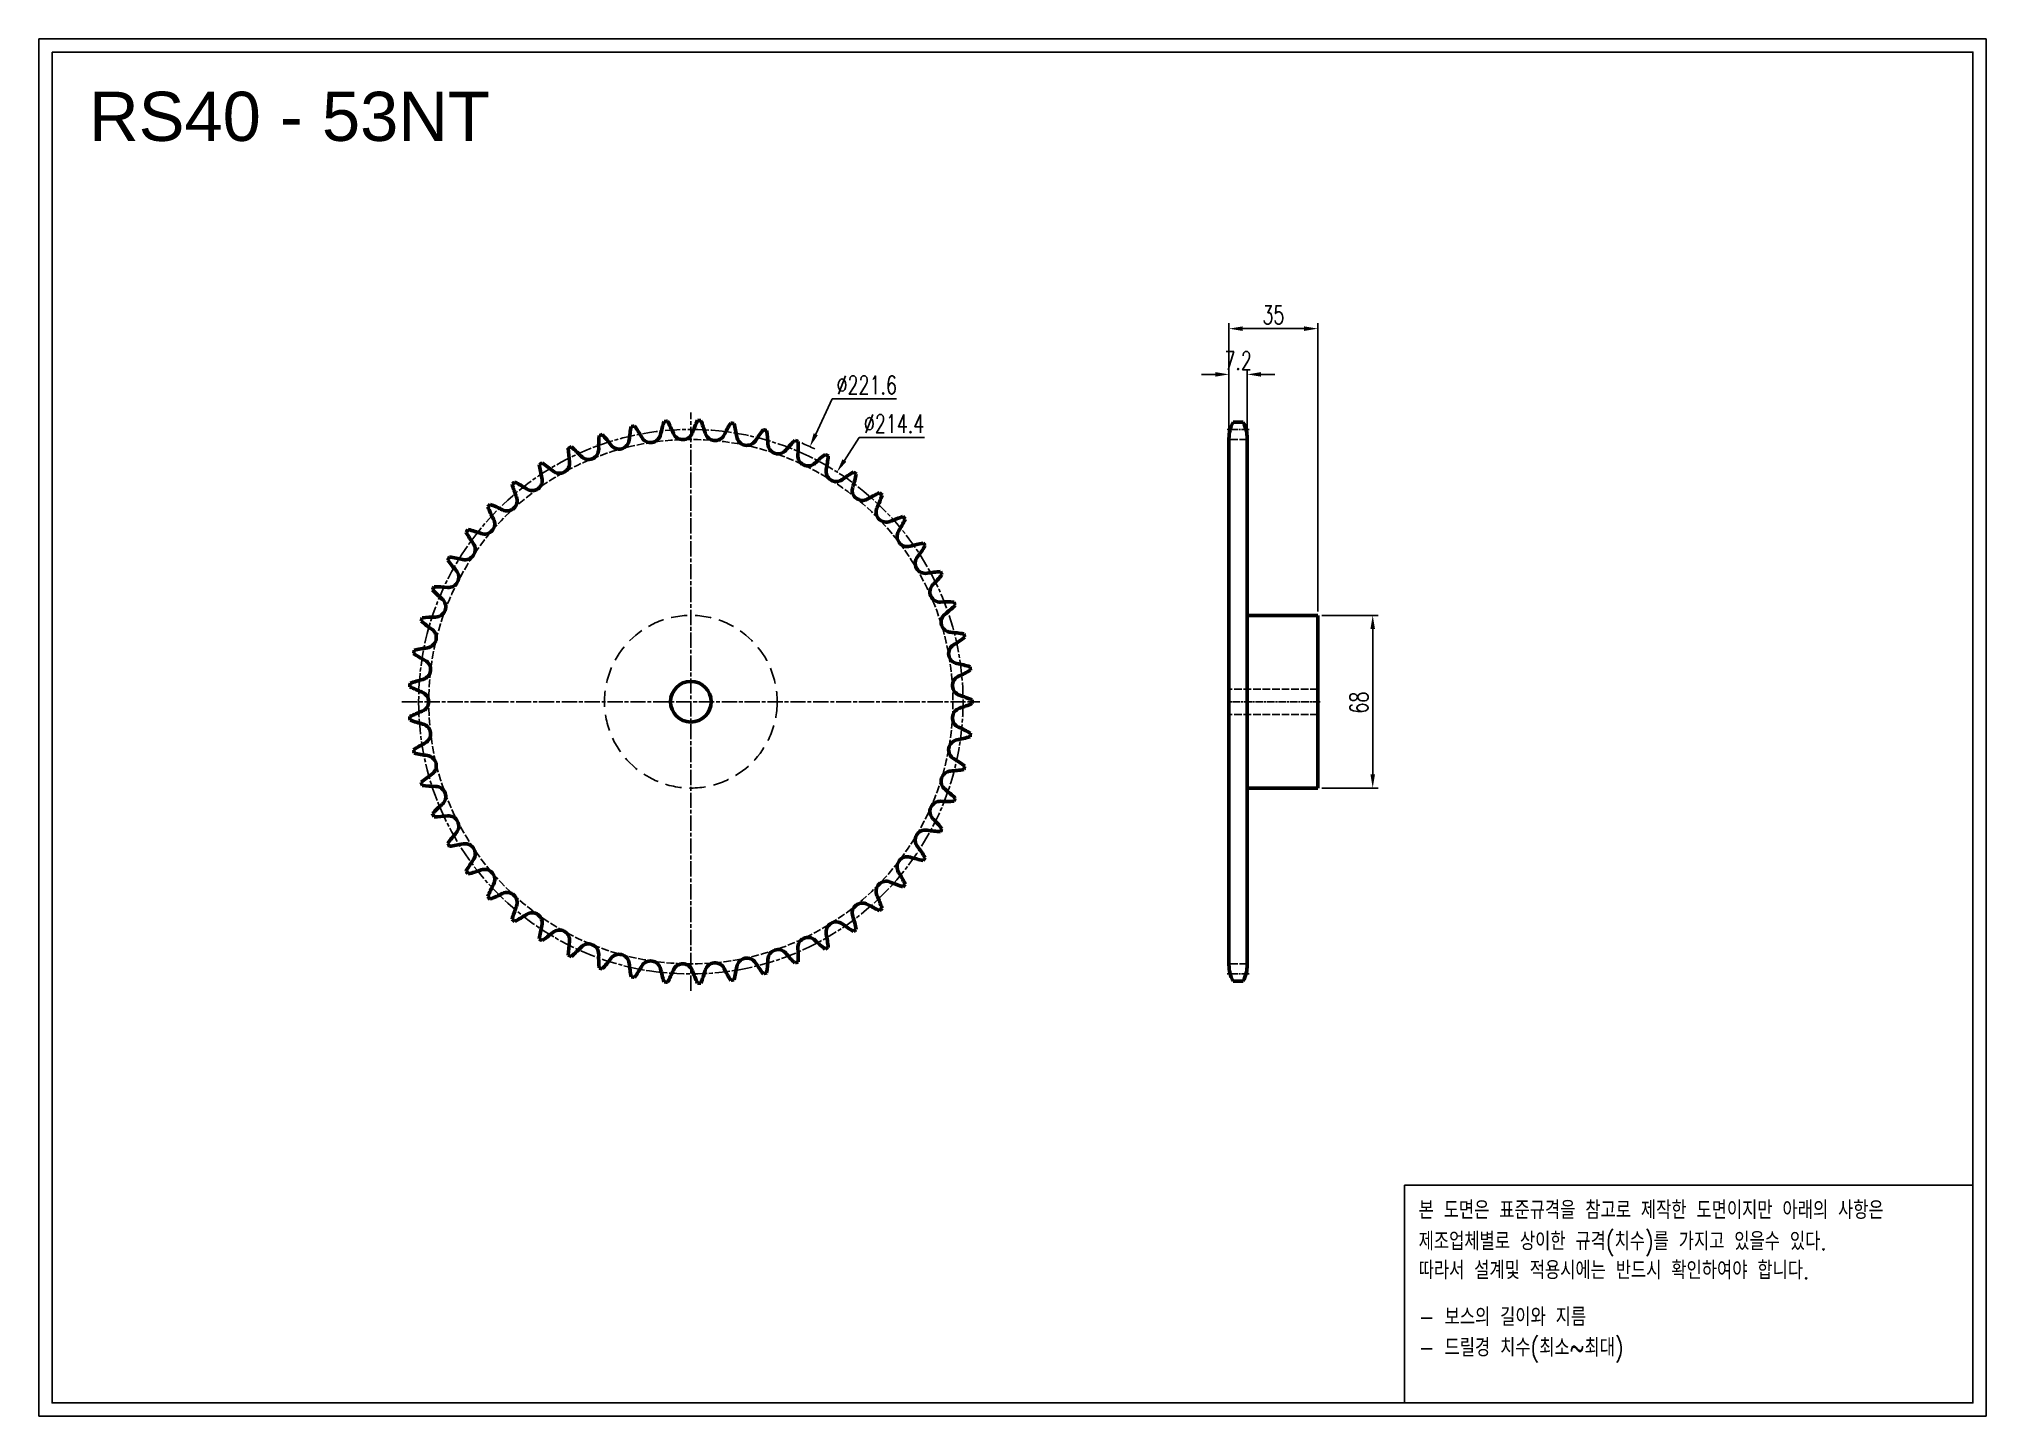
# Model space of a CAD drawing. Header units: millimetres. Extents: x -19259 to -18492, y 2793 to 3335.
import ezdxf

# ---------------------------------------------------------------- set-up
doc = ezdxf.new("R2010")
doc.units = ezdxf.units.MM
for name, pattern in [('AM_ISO02W050', [7.5, 6, -1.5]), ('AM_ISO02W050x2', [3.75, 3, -0.75]), ('AM_ISO08W050', [18, 12, -1.5, 3, -1.5]), ('AM_ISO08W050x2', [9, 6, -0.75, 1.5, -0.75]), ('HIDDEN', [9.525, 6.35, -3.175])]:
    doc.linetypes.add(name, pattern=pattern)
for name, color, linetype, lineweight in [('AM_0N', 7, 'Continuous', 50), ('AM_3N', 6, 'AM_ISO02W050', 25), ('AM_7', 4, 'AM_ISO08W050', 25), ('AM_7N', 4, 'AM_ISO08W050', 25)]:
    doc.layers.add(name, color=color, linetype=linetype, lineweight=lineweight)
doc.layers.add('HL', color=2, linetype='HIDDEN')
doc.layers.add('S-DIM', color=7, linetype='Continuous')
doc.styles.add('HAN', font='ROMANS.shx', dxfattribs={"width": 0.7, "bigfont": 'whgtxt.shx'})
doc.styles.add('HSG', font='SIMPLEX.shx', dxfattribs={"width": 0.7, "bigfont": 'HSG.shx'})
doc.styles.get("Standard").update_dxf_attribs({"font": 'arial.ttf'})
doc.dimstyles.new('APP16', dxfattribs={"dimscale": 3, "dimtxt": 2.4, "dimasz": 1.8, "dimexe": 0.7, "dimexo": 0.5, "dimgap": 0.6, "dimtad": 1, "dimtoh": 1, "dimdec": 1, "dimrnd": 0.01, "dimzin": 9, "dimdsep": 46, "dimtxsty": 'HSG', "dimcen": 0, "dimclrd": 1, "dimclre": 1, "dimclrt": 256, "dimazin": 2, "dimtp": 1, "dimtm": 1, "dimtfac": 0.5, "dimtdec": 1, "dimtofl": 0, "dimtmove": 0, "dimatfit": 3, "dimfxl": 0, "dimtvp": 1, "dimtolj": 2, "dimlwd": -1, "dimlwe": -1, "dimarcsym": 0})

# ---------------------------------------------------------------- blocks, each defined once
blk = doc.blocks.new('*D1')
at = {"layer": 'Defpoints', "color": 0, "transparency": 16777216}
for p in [(-18955.33, 3174.78), (-19049.12, 2973.98)]:
    blk.add_point(p, dxfattribs=at)
at = {"layer": 'S-DIM', "color": 1, "transparency": 16777216}
for p, q in [((-18946.52, 3193.64), (-18953.05, 3179.67)), ((-18921.2, 3193.64), (-18946.52, 3193.64))]:
    blk.add_line(p, q, dxfattribs=at)
blk.add_arc((-19002.22, 3074.38), 110.81, 63.87844, 66.79827, dxfattribs=at)
blk.add_solid([(-18953.86, 3180.06), (-18952.23, 3179.29), (-18955.33, 3174.78)], dxfattribs=at)
at = {"layer": 'S-DIM', "transparency": 16777216, "insert": (-18932.96, 3199.04), "char_height": 7.2, "attachment_point": 5, "style": 'HSG'}
blk.add_mtext('\\A2;∅221.6', dxfattribs=at)
blk = doc.blocks.new('*D2')
at = {"layer": 'Defpoints', "color": 0, "transparency": 16777216}
for p in [(-18944.67, 3164.81), (-19059.78, 2983.96)]:
    blk.add_point(p, dxfattribs=at)
at = {"layer": 'S-DIM', "color": 1, "transparency": 16777216}
for p, q in [((-18936, 3178.42), (-18941.77, 3169.36)), ((-18910.2, 3178.42), (-18936, 3178.42))]:
    blk.add_line(p, q, dxfattribs=at)
blk.add_solid([(-18942.52, 3169.85), (-18941.01, 3168.88), (-18944.67, 3164.81)], dxfattribs=at)
at = {"layer": 'S-DIM', "transparency": 16777216, "insert": (-18922.2, 3183.82), "char_height": 7.2, "attachment_point": 5, "style": 'HSG'}
blk.add_mtext('\\A2;∅214.4', dxfattribs=at)
blk = doc.blocks.new('*D3')
at = {"layer": 'Defpoints', "color": 0, "transparency": 16777216}
for p in [(-18783.12, 3203.24), (-18790.32, 3177.6), (-18783.12, 3177.6)]:
    blk.add_point(p, dxfattribs=at)
at = {"layer": 'S-DIM', "color": 1, "transparency": 16777216}
for p, q in [((-18790.32, 3179.1), (-18790.32, 3205.34)), ((-18783.12, 3179.1), (-18783.12, 3205.34)), ((-18795.72, 3203.24), (-18801.12, 3203.24)), ((-18777.72, 3203.24), (-18772.32, 3203.24))]:
    blk.add_line(p, q, dxfattribs=at)
for points in [[(-18795.72, 3204.14), (-18795.72, 3202.34), (-18790.32, 3203.24)], [(-18777.72, 3204.14), (-18777.72, 3202.34), (-18783.12, 3203.24)]]:
    blk.add_solid(points, dxfattribs=at)
at = {"layer": 'S-DIM', "transparency": 16777216, "insert": (-18786.72, 3208.64), "char_height": 7.2, "attachment_point": 5, "style": 'HSG'}
blk.add_mtext('\\A2;7.2', dxfattribs=at)
blk = doc.blocks.new('*D4')
at = {"layer": 'Defpoints', "color": 0, "transparency": 16777216}
for p in [(-18755.32, 3221.24), (-18790.32, 3177.6), (-18755.32, 3108.38)]:
    blk.add_point(p, dxfattribs=at)
at = {"layer": 'S-DIM', "color": 1, "transparency": 16777216}
for p, q in [((-18790.32, 3179.1), (-18790.32, 3223.34)), ((-18784.92, 3221.24), (-18760.72, 3221.24)), ((-18755.32, 3109.88), (-18755.32, 3223.34))]:
    blk.add_line(p, q, dxfattribs=at)
for points in [[(-18784.92, 3222.14), (-18784.92, 3220.34), (-18790.32, 3221.24)], [(-18760.72, 3222.14), (-18760.72, 3220.34), (-18755.32, 3221.24)]]:
    blk.add_solid(points, dxfattribs=at)
at = {"layer": 'S-DIM', "transparency": 16777216, "insert": (-18772.82, 3226.64), "char_height": 7.2, "attachment_point": 5, "style": 'HSG'}
blk.add_mtext('\\A2;35', dxfattribs=at)
blk = doc.blocks.new('*D5')
at = {"layer": 'Defpoints', "color": 0, "transparency": 16777216}
for p in [(-18755.32, 3108.38), (-18755.32, 3040.38), (-18733.71, 3040.38)]:
    blk.add_point(p, dxfattribs=at)
at = {"layer": 'S-DIM', "color": 1, "transparency": 16777216}
for p, q in [((-18753.82, 3108.38), (-18731.61, 3108.38)), ((-18733.71, 3102.98), (-18733.71, 3045.78)), ((-18753.82, 3040.38), (-18731.61, 3040.38))]:
    blk.add_line(p, q, dxfattribs=at)
for points in [[(-18734.61, 3102.98), (-18732.81, 3102.98), (-18733.71, 3108.38)], [(-18734.61, 3045.78), (-18732.81, 3045.78), (-18733.71, 3040.38)]]:
    blk.add_solid(points, dxfattribs=at)
at = {"layer": 'S-DIM', "transparency": 16777216, "insert": (-18739.11, 3074.03), "char_height": 7.2, "attachment_point": 5, "rotation": 90, "style": 'HSG'}
blk.add_mtext('\\A2;68', dxfattribs=at)
blk = doc.blocks.new('notice1')
at = {"color": 4}
blk.add_lwpolyline([(-22142.12, 1735.9), (-22053.8, 1735.9), (-22053.8, 1702.07), (-22142.12, 1702.07)], close=True, dxfattribs=at)
at = {"color": 4, "style": 'HAN', "width": 0.8}
for s, p in [('본 도면은 표준규격을 참고로 제작한 도면이지만 아래의 사항은', (-22139.9, 1730.62)), ('제조업체별로 상이한 규격(치수)를 가지고 있을수 있다.', (-22139.9, 1725.78)), ('따라서 설계및 적용시에는 반드시 확인하여야 합니다.', (-22139.9, 1721.28)), ('- 보스의 길이와 지름', (-22139.9, 1714.03)), ('- 드릴경 치수(최소~최대)', (-22139.9, 1709.27))]:
    blk.add_text(s, height=2.7949, dxfattribs=at).set_placement(p)

msp = doc.modelspace()

# ---------------------------------------------------------------- linework, layer by layer
for points in [[(-19258.92, 3335.29), (-18492.2, 3335.29), (-18492.2, 2793.16), (-19258.92, 2793.16)], [(-19253.76, 3330.13), (-18497.36, 3330.13), (-18497.36, 2798.33), (-19253.76, 2798.33)]]:
    msp.add_lwpolyline(points, close=True)
at = {"layer": 'AM_0N'}
for p, q in [((-18788.7, 3184.38), (-18784.73, 3184.38)), ((-18790.32, 3177.98), (-18790.32, 2970.79)), ((-18783.12, 3177.98), (-18783.12, 2970.79)), ((-18783.12, 3108.38), (-18755.32, 3108.38)), ((-18755.32, 3108.38), (-18755.32, 3040.38)), ((-18783.12, 3040.38), (-18755.32, 3040.38)), ((-18788.7, 2964.39), (-18784.73, 2964.39))]:
    msp.add_line(p, q, dxfattribs=at)
msp.add_circle((-19002.22, 3074.38), 8, dxfattribs=at)
for centre, radius, start, end in [((-18974.27, 3172.34), 52.47, 168.64039, 174.43396), ((-19002.22, 3074.38), 110.81, 101.53612, 102.23746), ((-19067.3, 3152.76), 52.47, 29.33962, 35.13319), ((-18962.88, 3168.35), 52.47, 161.84794, 167.64151), ((-19002.22, 3074.38), 110.81, 94.74367, 95.44501), ((-19057.57, 3159.91), 52.47, 22.54717, 28.34074), ((-18952.04, 3163.03), 52.47, 155.05549, 160.84906), ((-19002.22, 3074.38), 110.81, 87.95122, 88.65256), ((-19047.07, 3165.85), 52.47, 15.75472, 21.54829), ((-18941.91, 3156.48), 52.47, 148.26303, 154.0566), ((-19002.22, 3074.38), 110.81, 81.15876, 81.8601), ((-19035.93, 3170.51), 52.47, 8.96226, 14.75583), ((-18776.82, 3177.98), 13.5, 151.70092, 180), ((-18796.62, 3177.98), 13.5, 0, 28.29908), ((-19002.22, 3074.38), 110.81, 115.12103, 115.82237), ((-19083.89, 3135.28), 52.47, 42.92453, 48.7181), ((-18986.05, 3174.96), 52.47, 175.43285, 181.22642), ((-19002.22, 3074.38), 110.81, 108.32857, 109.02992), ((-19076.11, 3144.51), 52.47, 36.13208, 41.92564), ((-19030.49, 3177.82), 4.01, 216.13208, 354.43396), ((-19018.06, 3180.44), 4.01, 209.33962, 347.64151), ((-19005.4, 3181.56), 4.01, 202.54717, 340.84906), ((-18992.7, 3181.19), 4.01, 195.75472, 334.0566), ((-18980.14, 3179.31), 4.01, 188.96226, 327.26415), ((-18932.62, 3148.77), 52.47, 141.47058, 147.26415), ((-19002.22, 3074.38), 110.81, 74.36631, 75.06765), ((-19024.33, 3173.82), 52.47, 2.16981, 7.96338), ((-18967.88, 3175.96), 4.01, 182.16981, 320.4717), ((-18924.32, 3140.01), 52.47, 134.67813, 140.4717), ((-19002.22, 3074.38), 110.81, 67.57386, 68.2752), ((-19012.41, 3175.74), 52.47, 355.37736, 1.17093), ((-19002.22, 3074.38), 110.81, 121.91348, 122.61482), ((-19010.13, 3175.94), 52.47, 189.01775, 194.81132), ((-19090.52, 3125.2), 52.47, 49.71698, 55.51055), ((-19053.99, 3168.29), 4.01, 229.71698, 8.01887), ((-18998.06, 3176.17), 52.47, 182.2253, 188.01887), ((-19042.52, 3173.75), 4.01, 222.92453, 1.22642), ((-18956.11, 3171.19), 4.01, 175.37736, 313.67925), ((-18917.1, 3130.34), 52.47, 127.88568, 133.67925), ((-19002.22, 3074.38), 110.81, 60.78141, 61.48275), ((-19000.35, 3176.23), 52.47, 348.58491, 354.37848), ((-19002.22, 3074.38), 110.81, 128.70593, 129.40727), ((-19022.09, 3174.3), 52.47, 195.8102, 201.60377), ((-19095.91, 3114.4), 52.47, 56.50943, 62.303), ((-19064.74, 3161.5), 4.01, 236.50943, 14.81132), ((-18944.98, 3165.06), 4.01, 168.58491, 306.88679), ((-18911.08, 3119.88), 52.47, 121.09322, 126.88679), ((-18934.66, 3157.65), 4.01, 161.79245, 300.09434), ((-18988.32, 3175.3), 52.47, 341.79245, 347.58602), ((-19002.22, 3074.38), 110.81, 53.98895, 54.69029), ((-19002.22, 3074.38), 110.81, 135.49839, 136.19973), ((-19099.98, 3103.04), 52.47, 63.30189, 69.09546), ((-19074.6, 3153.5), 4.01, 243.30189, 21.60377), ((-18906.34, 3108.78), 52.47, 114.30077, 120.09434), ((-18976.48, 3172.94), 52.47, 335, 340.79357), ((-19002.22, 3074.38), 110.81, 47.1965, 47.89784), ((-19083.45, 3144.38), 4.01, 250.09434, 28.39623), ((-19033.76, 3171.25), 52.47, 202.60266, 208.39623), ((-18925.29, 3149.07), 4.01, 155, 293.30189), ((-18902.94, 3097.2), 52.47, 107.50832, 113.30189), ((-18965, 3169.21), 52.47, 328.20755, 334.00112), ((-19002.22, 3074.38), 110.81, 40.40405, 41.10539), ((-19091.16, 3134.29), 4.01, 256.88679, 35.18868), ((-19002.22, 3074.38), 110.81, 142.29084, 142.99218), ((-19045, 3166.84), 52.47, 209.39511, 215.18868), ((-19102.68, 3091.27), 52.47, 70.09434, 75.88791), ((-18916.99, 3139.45), 4.01, 148.20755, 286.50943), ((-18900.94, 3085.29), 52.47, 100.71586, 106.50943), ((-19002.22, 3074.38), 110.81, 33.61159, 34.31293), ((-19002.22, 3074.38), 110.81, 149.08329, 149.78463), ((-19055.63, 3161.13), 52.47, 216.18756, 221.98113), ((-19103.98, 3079.27), 52.47, 76.88679, 82.68036), ((-18909.9, 3128.91), 4.01, 141.41509, 279.71698), ((-18954.05, 3164.14), 52.47, 321.41509, 327.20866), ((-19097.62, 3123.35), 4.01, 263.67925, 41.98113), ((-18900.36, 3073.24), 52.47, 93.92341, 99.71698), ((-18943.77, 3157.81), 52.47, 314.62264, 320.41621), ((-19002.22, 3074.38), 110.81, 26.81914, 27.52048), ((-19002.22, 3074.38), 110.81, 155.87574, 156.57709), ((-19065.52, 3154.2), 52.47, 222.98002, 228.77358), ((-19103.84, 3067.2), 52.47, 83.67925, 89.47281), ((-19102.74, 3111.72), 4.01, 270.4717, 48.77358), ((-18904.09, 3117.61), 4.01, 134.62264, 272.92453), ((-18901.21, 3061.2), 52.47, 87.13096, 92.92453), ((-19002.22, 3074.38), 110.81, 20.02669, 20.72803), ((-19002.22, 3074.38), 110.81, 162.6682, 163.36954), ((-19074.51, 3146.16), 52.47, 229.77247, 235.56604), ((-19102.28, 3055.24), 52.47, 90.4717, 96.26527), ((-18899.67, 3105.7), 4.01, 127.83019, 266.13208), ((-18934.31, 3150.31), 52.47, 307.83019, 313.62376), ((-19106.45, 3099.57), 4.01, 277.26415, 55.56604), ((-18903.48, 3049.34), 52.47, 80.33851, 86.13208), ((-18925.81, 3141.75), 52.47, 301.03774, 306.83131), ((-19002.22, 3074.38), 110.81, 13.23424, 13.93558), ((-19002.22, 3074.38), 110.81, 169.46065, 170.16199), ((-19082.5, 3137.1), 52.47, 236.56492, 242.35849), ((-19099.31, 3043.54), 52.47, 97.26415, 103.05772), ((-19108.7, 3087.06), 4.01, 284.0566, 62.35849), ((-18896.69, 3093.35), 4.01, 121.03774, 259.33962), ((-19094.98, 3032.27), 52.47, 104.0566, 109.85017), ((-18895.18, 3080.73), 4.01, 114.24528, 252.54717), ((-18907.14, 3037.84), 52.47, 73.54605, 79.33962), ((-18918.38, 3132.24), 52.47, 294.24528, 300.03885), ((-19002.22, 3074.38), 110.81, 6.44178, 7.14312), ((-19002.22, 3074.38), 110.81, 176.2531, 176.95444), ((-19089.35, 3127.17), 52.47, 243.35737, 249.15094), ((-19109.45, 3074.38), 4.01, 290.84906, 69.15094), ((-18912.12, 3026.85), 52.47, 66.7536, 72.54717), ((-19002.22, 3074.38), 110.81, 359.64933, 0.35067), ((-19089.35, 3021.6), 52.47, 110.84906, 116.64263), ((-19002.22, 3074.38), 110.81, 183.04556, 183.7469), ((-19094.98, 3116.49), 52.47, 250.14983, 255.9434), ((-18895.18, 3068.03), 4.01, 107.45283, 245.75472), ((-18912.12, 3121.91), 52.47, 287.45283, 293.2464), ((-19108.7, 3061.7), 4.01, 297.64151, 75.9434), ((-18896.69, 3055.41), 4.01, 100.66038, 238.96226), ((-18907.14, 3110.92), 52.47, 280.66038, 286.45395), ((-18918.38, 3016.53), 52.47, 59.96115, 65.75472), ((-19002.22, 3074.38), 110.81, 352.85688, 353.55822), ((-19082.5, 3011.66), 52.47, 117.64151, 123.43508), ((-19002.22, 3074.38), 110.81, 189.83801, 190.53935), ((-19099.31, 3105.23), 52.47, 256.94228, 262.73585), ((-19106.45, 3049.2), 4.01, 304.43396, 82.73585), ((-18925.81, 3007.02), 52.47, 53.16869, 58.96226), ((-19074.51, 3002.61), 52.47, 124.43396, 130.22753), ((-18899.67, 3043.06), 4.01, 93.86792, 232.16981), ((-18903.48, 3099.42), 52.47, 273.86792, 279.66149), ((-19002.22, 3074.38), 110.81, 346.06442, 346.76576), ((-19002.22, 3074.38), 110.81, 196.63046, 197.3318), ((-19102.28, 3093.53), 52.47, 263.73473, 269.5283), ((-19102.74, 3037.04), 4.01, 311.22642, 89.5283), ((-18934.31, 2998.45), 52.47, 46.37624, 52.16981), ((-19002.22, 3074.38), 110.81, 339.27197, 339.97331), ((-19065.52, 2994.56), 52.47, 131.22642, 137.01998), ((-19002.22, 3074.38), 110.81, 203.42291, 204.12426), ((-19103.84, 3081.56), 52.47, 270.52719, 276.32075), ((-19097.62, 3025.42), 4.01, 318.01887, 96.32075), ((-18904.09, 3031.16), 4.01, 87.07547, 225.37736), ((-18901.21, 3087.57), 52.47, 267.07547, 272.86904), ((-19055.63, 2987.64), 52.47, 138.01887, 143.81244), ((-18909.9, 3019.85), 4.01, 80.28302, 218.58491), ((-18900.36, 3075.53), 52.47, 260.28302, 266.07659), ((-18943.77, 2990.95), 52.47, 39.58379, 45.37736), ((-19002.22, 3074.38), 110.81, 332.47952, 333.18086), ((-19002.22, 3074.38), 110.81, 210.21537, 210.91671), ((-19103.98, 3069.49), 52.47, 277.31964, 283.11321), ((-19091.16, 3014.48), 4.01, 324.81132, 103.11321), ((-18916.99, 3009.32), 4.01, 73.49057, 211.79245), ((-18954.05, 2984.62), 52.47, 32.79134, 38.58491), ((-19045, 2981.93), 52.47, 144.81132, 150.60489), ((-19002.22, 3074.38), 110.81, 217.00782, 217.70916), ((-19102.68, 3057.49), 52.47, 284.11209, 289.90566), ((-19083.45, 3004.38), 4.01, 331.60377, 109.90566), ((-18965, 2979.56), 52.47, 25.99888, 31.79245), ((-18900.94, 3063.47), 52.47, 253.49057, 259.28414), ((-19002.22, 3074.38), 110.81, 325.68707, 326.38841), ((-19033.76, 2977.52), 52.47, 151.60377, 157.39734), ((-19099.98, 3045.73), 52.47, 290.90454, 296.69811), ((-19074.6, 2995.26), 4.01, 338.39623, 116.69811), ((-18925.29, 2999.69), 4.01, 66.69811, 205), ((-18976.48, 2975.82), 52.47, 19.20643, 25), ((-18902.94, 3051.57), 52.47, 246.69811, 252.49168), ((-19002.22, 3074.38), 110.81, 318.89461, 319.59595), ((-19002.22, 3074.38), 110.81, 223.80027, 224.50161), ((-19022.09, 2974.47), 52.47, 158.39623, 164.1898), ((-19095.91, 3034.37), 52.47, 297.697, 303.49057), ((-19064.74, 2987.26), 4.01, 345.18868, 123.49057), ((-18934.66, 2991.12), 4.01, 59.90566, 198.20755), ((-18906.34, 3039.99), 52.47, 239.90566, 245.69923), ((-19002.22, 3074.38), 110.81, 312.10216, 312.8035), ((-19002.22, 3074.38), 110.81, 230.59273, 231.29407), ((-19010.13, 2972.82), 52.47, 165.18868, 170.98225), ((-19090.52, 3023.57), 52.47, 304.48945, 310.28302), ((-19053.99, 2980.48), 4.01, 351.98113, 130.28302), ((-18944.98, 2983.71), 4.01, 53.11321, 191.41509), ((-19000.35, 2972.53), 52.47, 5.62152, 11.41509), ((-18911.08, 3028.89), 52.47, 233.11321, 238.90678), ((-18988.32, 2973.47), 52.47, 12.41398, 18.20755), ((-19002.22, 3074.38), 110.81, 305.30971, 306.01105), ((-19002.22, 3074.38), 110.81, 237.38518, 238.08652), ((-18998.06, 2972.6), 52.47, 171.98113, 177.7747), ((-19083.89, 3013.48), 52.47, 311.2819, 317.07547), ((-19042.52, 2975.01), 4.01, 358.77358, 137.07547), ((-18986.05, 2973.8), 52.47, 178.77358, 184.56715), ((-19030.49, 2970.94), 4.01, 5.56604, 143.86792), ((-18967.88, 2972.8), 4.01, 39.5283, 177.83019), ((-18924.32, 3008.75), 52.47, 219.5283, 225.32187), ((-18956.11, 2977.58), 4.01, 46.32075, 184.62264), ((-19012.41, 2973.02), 52.47, 358.82907, 4.62264), ((-18917.1, 3018.43), 52.47, 226.32075, 232.11432), ((-19002.22, 3074.38), 110.81, 298.51725, 299.21859), ((-19002.22, 3074.38), 110.81, 244.17763, 244.87897), ((-19002.22, 3074.38), 110.81, 250.97008, 251.67143), ((-19076.11, 3004.25), 52.47, 318.07436, 323.86792), ((-18974.27, 2976.42), 52.47, 185.56604, 191.35961), ((-19067.3, 2996), 52.47, 324.86681, 330.66038), ((-19018.06, 2968.33), 4.01, 12.35849, 150.66038), ((-18962.88, 2980.42), 52.47, 192.35849, 198.15206), ((-19057.57, 2988.86), 52.47, 331.65926, 337.45283), ((-19005.4, 2967.2), 4.01, 19.15094, 157.45283), ((-18952.04, 2985.73), 52.47, 199.15094, 204.94451), ((-19047.07, 2982.91), 52.47, 338.45171, 344.24528), ((-18992.7, 2967.58), 4.01, 25.9434, 164.24528), ((-18941.91, 2992.29), 52.47, 205.9434, 211.73697), ((-19035.93, 2978.25), 52.47, 345.24417, 351.03774), ((-18980.14, 2969.45), 4.01, 32.73585, 171.03774), ((-18932.62, 3000), 52.47, 212.73585, 218.52942), ((-19002.22, 3074.38), 110.81, 284.93235, 285.63369), ((-19024.33, 2974.94), 52.47, 352.03662, 357.83019), ((-19002.22, 3074.38), 110.81, 291.7248, 292.42614), ((-18776.82, 2970.79), 13.5, 180, 208.29908), ((-18796.62, 2970.79), 13.5, 331.70092, 0), ((-19002.22, 3074.38), 110.81, 257.76254, 258.46388), ((-19002.22, 3074.38), 110.81, 264.55499, 265.25633), ((-19002.22, 3074.38), 110.81, 271.34744, 272.04878), ((-19002.22, 3074.38), 110.81, 278.1399, 278.84124)]:
    msp.add_arc(centre, radius, start, end, dxfattribs=at)
at = {"layer": 'AM_3N', "linetype": 'AM_ISO02W050x2'}
for p, q in [((-18783.12, 3177.6), (-18790.32, 3177.6)), ((-18783.12, 2971.17), (-18790.32, 2971.17))]:
    msp.add_line(p, q, dxfattribs=at)
at = {"layer": 'AM_3N', "color": 2, "linetype": 'AM_ISO02W050x2'}
for p, q in [((-18755.32, 3079.38), (-18790.32, 3079.38)), ((-18755.32, 3069.38), (-18790.32, 3069.38))]:
    msp.add_line(p, q, dxfattribs=at)
at = {"layer": 'AM_3N', "linetype": 'AM_ISO02W050x2'}
msp.add_circle((-19002.22, 3074.38), 103.21, dxfattribs=at)
at = {"layer": 'AM_7', "linetype": 'AM_ISO08W050x2'}
msp.add_circle((-19002.22, 3074.38), 107.19, dxfattribs=at)
at = {"layer": 'AM_7N', "linetype": 'AM_ISO08W050x2'}
for p, q in [((-19002.22, 2960.57), (-19002.22, 3188.19)), ((-19116.04, 3074.38), (-18888.41, 3074.38))]:
    msp.add_line(p, q, dxfattribs=at)
at = {"layer": 'AM_7N', "linetype": 'AM_ISO08W050x2', "ltscale": 0.5}
for p, q in [((-18782.35, 3181.57), (-18791.08, 3181.57)), ((-18754.38, 3074.38), (-18791.08, 3074.38)), ((-18782.35, 2967.19), (-18791.08, 2967.19))]:
    msp.add_line(p, q, dxfattribs=at)
at = {"layer": 'HL'}
msp.add_circle((-19002.22, 3074.38), 34, dxfattribs=at)

# ---------------------------------------------------------------- block references
at = {"xscale": 2.535, "yscale": 2.535, "zscale": 2.535}
msp.add_blockref('notice1', (37409.01, -1516.41), dxfattribs=at)

# ---------------------------------------------------------------- texts
msp.add_text('RS40 - 53NT', height=19.3617).set_placement((-19239.18, 3295.14))

# ---------------------------------------------------------------- dimensions: what is measured, and where the dimension line sits
at = {"layer": 'S-DIM'}
dim = msp.add_linear_dim(base=(-18755.32, 3221.24), p1=(-18790.32, 3177.6), p2=(-18755.32, 3108.38), dimstyle='APP16', dxfattribs=at)
dim.commit()
dim.dimension.update_dxf_attribs({"geometry": '*D4', "text_midpoint": (-18772.82, 3226.64)})
dim = msp.add_linear_dim(base=(-18783.12, 3203.24), p1=(-18790.32, 3177.6), p2=(-18783.12, 3177.6), dimstyle='APP16', dxfattribs=at)
dim.commit()
dim.dimension.update_dxf_attribs({"geometry": '*D3', "text_midpoint": (-18786.72, 3203.24), "dimtype": 128})
at = {"layer": 'S-DIM', "color": 3}
for p1, p2, picture, middle in [((-19049.12, 2973.98), (-18955.33, 3174.78), '*D1', (-18932.96, 3193.64)), ((-19059.78, 2983.96), (-18944.67, 3164.81), '*D2', (-18922.2, 3178.42))]:
    dim = msp.add_diameter_dim_2p(p1=p1, p2=p2, dimstyle='APP16', dxfattribs=at)
    dim.commit()
    dim.dimension.update_dxf_attribs({"geometry": picture, "text_midpoint": middle, "dimtype": 131})
at = {"layer": 'S-DIM'}
dim = msp.add_linear_dim(base=(-18733.71, 3040.38), p1=(-18755.32, 3108.38), p2=(-18755.32, 3040.38), angle=90, dimstyle='APP16', dxfattribs=at)
dim.commit()
dim.dimension.update_dxf_attribs({"geometry": '*D5', "text_midpoint": (-18733.71, 3074.03), "dimtype": 128})

doc.saveas('drawing.dxf')
